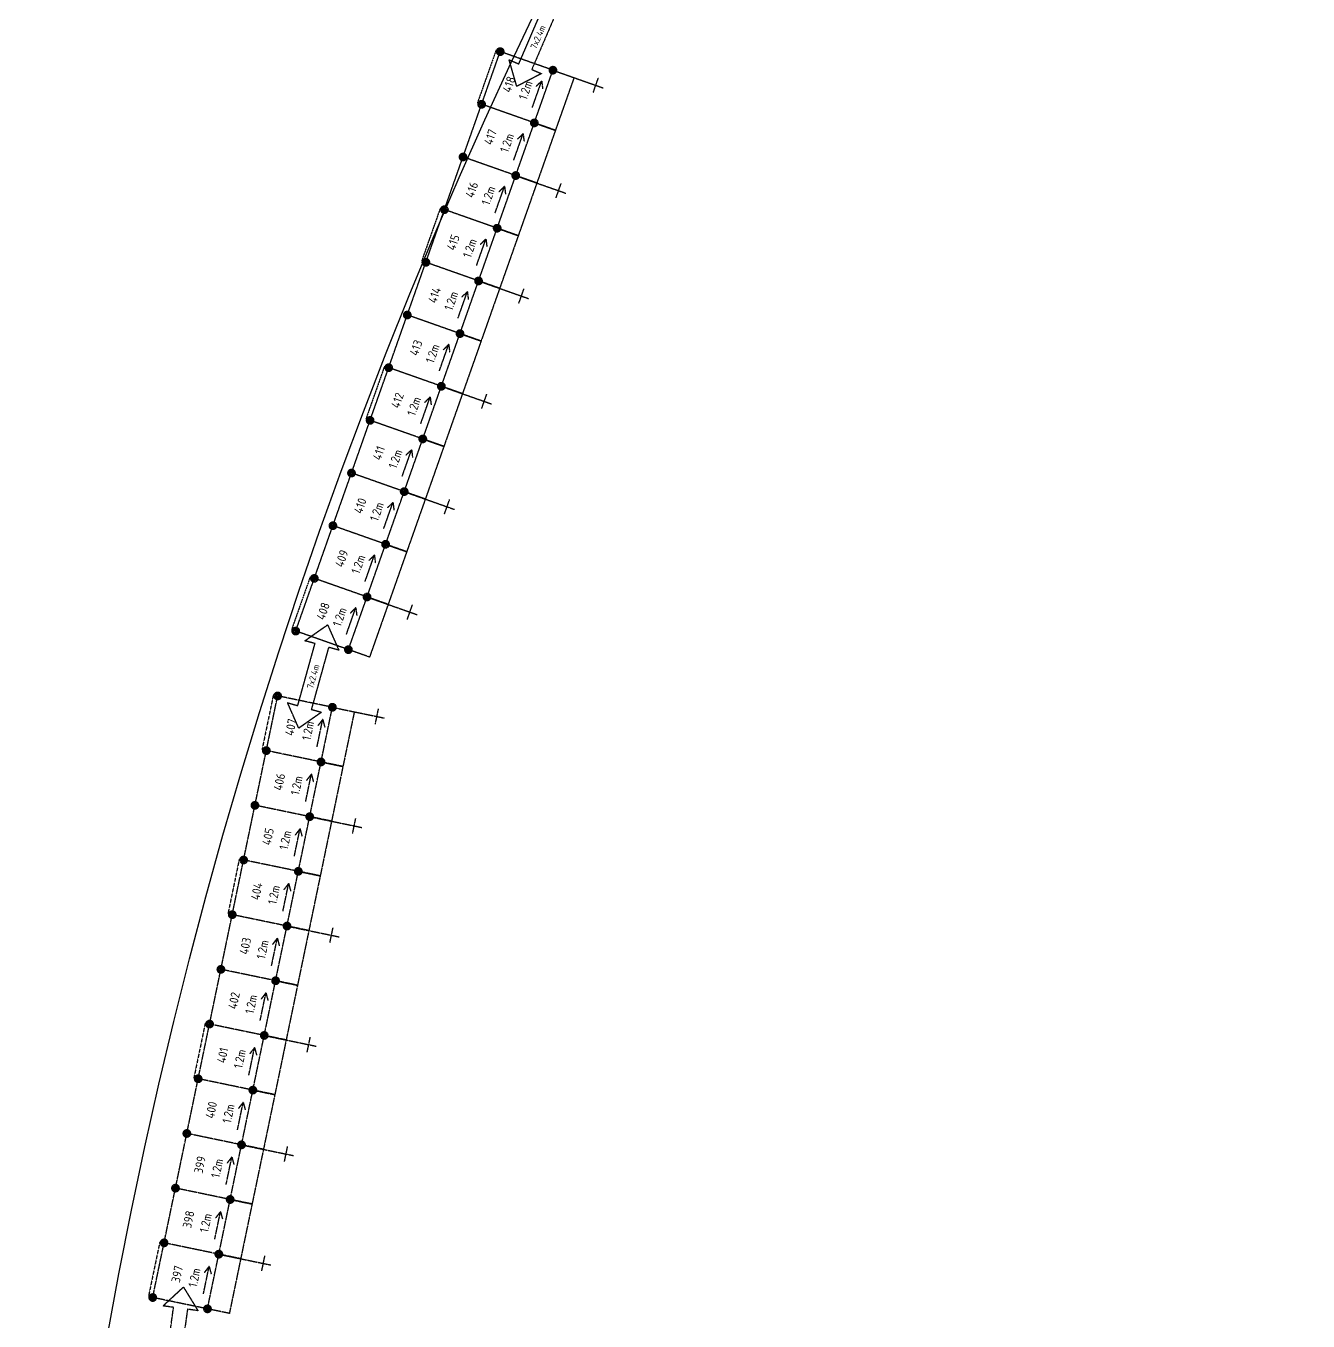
# Model space of a CAD drawing. Header units: millimetres. Extents: x -104667 to 131446, y -104429 to 134339.
# Drawn here: x -104667 to -75532, y 34899 to 64347 of the extents above; entities that cross this region are included whole.
import ezdxf
from ezdxf.enums import TextEntityAlignment as Align

# ---------------------------------------------------------------- set-up
doc = ezdxf.new("R2010")
doc.units = ezdxf.units.MM
doc.linetypes.add('KwikScaf_DASHED', pattern=[3.75, 2.5, -1.25])
doc.linetypes.add('KwikScaf_Line', pattern=[1, 1, 0])
doc.layers.get('0').update_dxf_attribs({"linetype": 'CONTINUOUS'})
doc.layers.add('KwikScaf Schematic', color=7, linetype='CONTINUOUS')
doc.styles.add('KwikScaf ISO', font='isocp.shx')

msp = doc.modelspace()

# ---------------------------------------------------------------- linework, layer by layer
msp.add_circle((13389, 13628), 118057)
at = {"layer": 'KwikScaf Schematic', "color": 3, "linetype": 'KwikScaf_Line'}
for p, q in [((-93467, 63483), (-92889, 64827)), ((-92595, 64701), (-93173, 63357)), ((-93513, 62972), (-93688, 63578)), ((-93688, 63578), (-93467, 63483)), ((-93173, 63357), (-92953, 63262)), ((-92953, 63262), (-93513, 62972)), ((-98329, 50367), (-97813, 50730)), ((-97813, 50730), (-97558, 50153)), ((-98098, 50303), (-98329, 50367)), ((-98490, 48893), (-98098, 50303)), ((-97790, 50217), (-98182, 48808)), ((-97558, 50153), (-97790, 50217)), ((-98467, 48380), (-98721, 48958)), ((-98721, 48958), (-98490, 48893)), ((-97951, 48743), (-98467, 48380)), ((-98182, 48808), (-97951, 48743)), ((-101551, 35244), (-101088, 35673)), ((-101088, 35673), (-100758, 35135)), ((-101313, 35211), (-101551, 35244)), ((-101513, 33762), (-101313, 35211)), ((-100996, 35168), (-101196, 33718)), ((-100758, 35135), (-100996, 35168))]:
    msp.add_line(p, q, dxfattribs=at)
at = {"layer": 'KwikScaf Schematic', "color": 1, "linetype": 'KwikScaf_DASHED'}
for p, q in [((-93984, 63795), (-94407, 62598)), ((-95252, 60202), (-95674, 59005)), ((-96519, 56609), (-96941, 55412)), ((-98208, 51819), (-98631, 50621)), ((-99045, 49134), (-99303, 47890)), ((-99819, 45403), (-100077, 44160)), ((-100593, 41673), (-100851, 40429)), ((-101625, 36699), (-101884, 35455))]:
    msp.add_line(p, q, dxfattribs=at)
at = {"layer": 'KwikScaf Schematic', "color": 1, "linetype": 'KwikScaf_Line'}
for p, q in [((-94312, 62565), (-93890, 63762)), ((-92692, 63340), (-93890, 63762)), ((-93115, 62142), (-92692, 63340)), ((-92692, 63340), (-92213, 63171)), ((-93159, 62494), (-92948, 63093)), ((-92948, 63093), (-93075, 62970)), ((-92948, 63093), (-92926, 62917)), ((-92213, 63171), (-92636, 61973)), ((-92213, 63171), (-91553, 62938)), ((-91776, 62831), (-91660, 63161)), ((-94735, 61367), (-94312, 62565)), ((-93115, 62142), (-94312, 62565)), ((-93537, 60944), (-93115, 62142)), ((-93115, 62142), (-92636, 61973)), ((-92636, 61973), (-93115, 62142)), ((-93581, 61297), (-93370, 61895)), ((-93370, 61895), (-93498, 61772)), ((-93370, 61895), (-93348, 61719)), ((-92636, 61973), (-93058, 60775)), ((-95157, 60169), (-94735, 61367)), ((-93537, 60944), (-94735, 61367)), ((-94004, 60099), (-93792, 60698)), ((-93959, 59747), (-93537, 60944)), ((-93792, 60698), (-93920, 60574)), ((-93792, 60698), (-93770, 60522)), ((-93537, 60944), (-93058, 60775)), ((-93058, 60775), (-93537, 60944)), ((-93058, 60775), (-93480, 59578)), ((-93058, 60775), (-92398, 60543)), ((-92621, 60436), (-92505, 60766)), ((-95580, 58971), (-95157, 60169)), ((-93959, 59747), (-95157, 60169)), ((-94426, 58901), (-94215, 59500)), ((-94382, 58549), (-93959, 59747)), ((-94215, 59500), (-94342, 59377)), ((-94215, 59500), (-94193, 59324)), ((-93959, 59747), (-93480, 59578)), ((-93480, 59578), (-93959, 59747)), ((-93480, 59578), (-93903, 58380)), ((-96002, 57774), (-95580, 58971)), ((-94382, 58549), (-95580, 58971)), ((-94804, 57351), (-94382, 58549)), ((-94382, 58549), (-93903, 58380)), ((-93903, 58380), (-94382, 58549)), ((-93903, 58380), (-94325, 57182)), ((-93903, 58380), (-93243, 58147)), ((-93466, 58040), (-93350, 58370)), ((-94848, 57704), (-94637, 58302)), ((-94637, 58302), (-94765, 58179)), ((-94637, 58302), (-94615, 58126)), ((-96424, 56576), (-96002, 57774)), ((-94804, 57351), (-96002, 57774)), ((-95227, 56154), (-94804, 57351)), ((-94804, 57351), (-94325, 57182)), ((-94325, 57182), (-94804, 57351)), ((-94325, 57182), (-94748, 55985)), ((-95271, 56506), (-95060, 57105)), ((-95060, 57105), (-95187, 56981)), ((-95060, 57105), (-95038, 56929)), ((-96847, 55378), (-96424, 56576)), ((-95227, 56154), (-96424, 56576)), ((-95649, 54956), (-95227, 56154)), ((-95227, 56154), (-94748, 55985)), ((-94748, 55985), (-95227, 56154)), ((-94748, 55985), (-95170, 54787)), ((-94748, 55985), (-94087, 55752)), ((-94311, 55645), (-94194, 55975)), ((-95693, 55308), (-95482, 55907)), ((-95482, 55907), (-95610, 55784)), ((-95482, 55907), (-95460, 55731)), ((-97269, 54181), (-96847, 55378)), ((-95649, 54956), (-96847, 55378)), ((-96071, 53758), (-95649, 54956)), ((-95649, 54956), (-95170, 54787)), ((-95170, 54787), (-95649, 54956)), ((-95170, 54787), (-95592, 53589)), ((-96116, 54110), (-95904, 54709)), ((-95904, 54709), (-96032, 54586)), ((-95904, 54709), (-95882, 54533)), ((-97692, 52983), (-97269, 54181)), ((-96071, 53758), (-97269, 54181)), ((-96494, 52561), (-96071, 53758)), ((-96071, 53758), (-95592, 53589)), ((-95592, 53589), (-96071, 53758)), ((-96538, 52913), (-96327, 53512)), ((-96327, 53512), (-96454, 53388)), ((-96327, 53512), (-96305, 53336)), ((-95592, 53589), (-96015, 52392)), ((-95592, 53589), (-94932, 53356)), ((-95156, 53250), (-95039, 53580)), ((-98114, 51785), (-97692, 52983)), ((-96494, 52561), (-97692, 52983)), ((-96916, 51363), (-96494, 52561)), ((-96494, 52561), (-96015, 52392)), ((-96015, 52392), (-96494, 52561)), ((-96960, 51715), (-96749, 52314)), ((-96749, 52314), (-96877, 52191)), ((-96749, 52314), (-96727, 52138)), ((-96015, 52392), (-96437, 51194)), ((-98536, 50588), (-98114, 51785)), ((-96916, 51363), (-98114, 51785)), ((-97339, 50165), (-96916, 51363)), ((-96916, 51363), (-96437, 51194)), ((-96437, 51194), (-96916, 51363)), ((-97383, 50517), (-97172, 51116)), ((-97172, 51116), (-97299, 50993)), ((-97172, 51116), (-97150, 50940)), ((-96437, 51194), (-96860, 49996)), ((-96437, 51194), (-95777, 50961)), ((-96000, 50854), (-95884, 51184)), ((-97339, 50165), (-98536, 50588)), ((-96860, 49996), (-97339, 50165)), ((-99205, 47870), (-98947, 49113)), ((-97703, 48855), (-98947, 49113)), ((-97961, 47612), (-97703, 48855)), ((-97703, 48855), (-97206, 48752)), ((-97206, 48752), (-97464, 47509)), ((-97206, 48752), (-96520, 48610)), ((-96727, 48474), (-96656, 48817)), ((-98052, 47955), (-97923, 48577)), ((-97923, 48577), (-98033, 48437)), ((-97923, 48577), (-97878, 48405)), ((-99463, 46626), (-99205, 47870)), ((-97961, 47612), (-99205, 47870)), ((-98219, 46368), (-97961, 47612)), ((-97961, 47612), (-97464, 47509)), ((-97464, 47509), (-97961, 47612)), ((-97464, 47509), (-97722, 46265)), ((-98310, 46711), (-98181, 47333)), ((-98181, 47333), (-98291, 47194)), ((-98181, 47333), (-98136, 47162)), ((-99721, 45383), (-99463, 46626)), ((-98219, 46368), (-99463, 46626)), ((-98477, 45125), (-98219, 46368)), ((-98219, 46368), (-97722, 46265)), ((-97722, 46265), (-98219, 46368)), ((-97722, 46265), (-97980, 45022)), ((-97722, 46265), (-97037, 46123)), ((-97243, 45987), (-97172, 46330)), ((-98568, 45468), (-98439, 46090)), ((-98439, 46090), (-98549, 45950)), ((-98439, 46090), (-98394, 45918)), ((-99979, 44139), (-99721, 45383)), ((-98477, 45125), (-99721, 45383)), ((-98735, 43881), (-98477, 45125)), ((-98477, 45125), (-97980, 45022)), ((-97980, 45022), (-98477, 45125)), ((-98826, 44224), (-98697, 44846)), ((-98697, 44846), (-98807, 44707)), ((-98697, 44846), (-98652, 44675)), ((-97980, 45022), (-98238, 43778)), ((-100237, 42896), (-99979, 44139)), ((-98735, 43881), (-99979, 44139)), ((-98994, 42638), (-98735, 43881)), ((-98735, 43881), (-98238, 43778)), ((-98238, 43778), (-98735, 43881)), ((-99085, 42981), (-98955, 43603)), ((-98955, 43603), (-99065, 43463)), ((-98955, 43603), (-98910, 43431)), ((-98238, 43778), (-98496, 42535)), ((-98238, 43778), (-97553, 43636)), ((-97760, 43500), (-97688, 43843)), ((-100495, 41652), (-100237, 42896)), ((-98994, 42638), (-100237, 42896)), ((-99252, 41394), (-98994, 42638)), ((-98994, 42638), (-98496, 42535)), ((-98496, 42535), (-98994, 42638)), ((-98496, 42535), (-98754, 41291)), ((-99343, 41737), (-99214, 42359)), ((-99214, 42359), (-99324, 42220)), ((-99214, 42359), (-99168, 42188)), ((-100753, 40409), (-100495, 41652)), ((-99252, 41394), (-100495, 41652)), ((-99510, 40151), (-99252, 41394)), ((-99252, 41394), (-98754, 41291)), ((-98754, 41291), (-99252, 41394)), ((-98754, 41291), (-99012, 40048)), ((-98754, 41291), (-98069, 41149)), ((-98276, 41013), (-98205, 41356)), ((-99601, 40494), (-99472, 41116)), ((-99472, 41116), (-99582, 40976)), ((-99472, 41116), (-99426, 40944)), ((-101011, 39165), (-100753, 40409)), ((-99510, 40151), (-100753, 40409)), ((-99768, 38907), (-99510, 40151)), ((-99510, 40151), (-99012, 40048)), ((-99012, 40048), (-99510, 40151)), ((-99859, 39250), (-99730, 39872)), ((-99730, 39872), (-99840, 39733)), ((-99730, 39872), (-99684, 39701)), ((-99012, 40048), (-99270, 38804)), ((-101269, 37922), (-101011, 39165)), ((-99768, 38907), (-101011, 39165)), ((-100026, 37664), (-99768, 38907)), ((-99768, 38907), (-99270, 38804)), ((-99270, 38804), (-99768, 38907)), ((-100117, 38007), (-99988, 38629)), ((-99988, 38629), (-100098, 38489)), ((-99988, 38629), (-99942, 38457)), ((-99270, 38804), (-99529, 37561)), ((-99270, 38804), (-98585, 38662)), ((-98792, 38526), (-98721, 38869)), ((-101528, 36678), (-101269, 37922)), ((-100026, 37664), (-101269, 37922)), ((-100284, 36420), (-100026, 37664)), ((-100026, 37664), (-99529, 37561)), ((-99529, 37561), (-100026, 37664)), ((-99529, 37561), (-99787, 36317)), ((-100375, 36763), (-100246, 37385)), ((-100246, 37385), (-100356, 37246)), ((-100246, 37385), (-100200, 37214)), ((-101786, 35435), (-101528, 36678)), ((-100284, 36420), (-101528, 36678)), ((-100542, 35177), (-100284, 36420)), ((-100284, 36420), (-99787, 36317)), ((-99787, 36317), (-100284, 36420)), ((-99787, 36317), (-100045, 35074)), ((-99787, 36317), (-99101, 36175)), ((-99308, 36039), (-99237, 36382)), ((-100633, 35520), (-100504, 36142)), ((-100504, 36142), (-100614, 36002)), ((-100504, 36142), (-100459, 35970)), ((-100542, 35177), (-101786, 35435)), ((-100045, 35074), (-100542, 35177))]:
    msp.add_line(p, q, dxfattribs=at)
at = {"layer": 'KwikScaf Schematic', "color": 1, "linetype": 'KwikScaf_Line', "const_width": 100}
for points in [[(-93937, 63779, -0.198912), (-93912, 63807, -0.198912), (-93873, 63809, -0.198912), (-93845, 63784, -0.198912), (-93843, 63746, -0.198912), (-93868, 63717, -0.198912), (-93907, 63715, -0.198912), (-93935, 63741, -0.198912)], [(-92739, 63356, -0.198912), (-92714, 63385, -0.198912), (-92676, 63387, -0.198912), (-92647, 63361, -0.198912), (-92645, 63323, -0.198912), (-92671, 63295, -0.198912), (-92709, 63293, -0.198912), (-92737, 63318, -0.198912)], [(-94360, 62581, -0.198912), (-94334, 62610, -0.198912), (-94296, 62612, -0.198912), (-94267, 62586, -0.198912), (-94265, 62548, -0.198912), (-94291, 62519, -0.198912), (-94329, 62517, -0.198912), (-94357, 62543, -0.198912)], [(-94360, 62581, -0.198912), (-94334, 62610, -0.198912), (-94296, 62612, -0.198912), (-94267, 62586, -0.198912), (-94265, 62548, -0.198912), (-94291, 62519, -0.198912), (-94329, 62517, -0.198912), (-94357, 62543, -0.198912)], [(-93162, 62159, -0.198912), (-93136, 62187, -0.198912), (-93098, 62189, -0.198912), (-93070, 62164, -0.198912), (-93068, 62125, -0.198912), (-93093, 62097, -0.198912), (-93131, 62095, -0.198912), (-93160, 62121, -0.198912)], [(-93162, 62159, -0.198912), (-93136, 62187, -0.198912), (-93098, 62189, -0.198912), (-93070, 62164, -0.198912), (-93068, 62125, -0.198912), (-93093, 62097, -0.198912), (-93131, 62095, -0.198912), (-93160, 62121, -0.198912)], [(-94782, 61383, -0.198912), (-94756, 61412, -0.198912), (-94718, 61414, -0.198912), (-94690, 61388, -0.198912), (-94688, 61350, -0.198912), (-94713, 61322, -0.198912), (-94751, 61320, -0.198912), (-94780, 61345, -0.198912)], [(-94782, 61383, -0.198912), (-94756, 61412, -0.198912), (-94718, 61414, -0.198912), (-94690, 61388, -0.198912), (-94688, 61350, -0.198912), (-94713, 61322, -0.198912), (-94751, 61320, -0.198912), (-94780, 61345, -0.198912)], [(-93584, 60961, -0.198912), (-93559, 60990, -0.198912), (-93520, 60992, -0.198912), (-93492, 60966, -0.198912), (-93490, 60928, -0.198912), (-93516, 60899, -0.198912), (-93554, 60897, -0.198912), (-93582, 60923, -0.198912)], [(-93584, 60961, -0.198912), (-93559, 60990, -0.198912), (-93520, 60992, -0.198912), (-93492, 60966, -0.198912), (-93490, 60928, -0.198912), (-93516, 60899, -0.198912), (-93554, 60897, -0.198912), (-93582, 60923, -0.198912)], [(-95204, 60186, -0.198912), (-95179, 60214, -0.198912), (-95141, 60216, -0.198912), (-95112, 60191, -0.198912), (-95110, 60152, -0.198912), (-95136, 60124, -0.198912), (-95174, 60122, -0.198912), (-95202, 60148, -0.198912)], [(-95204, 60186, -0.198912), (-95179, 60214, -0.198912), (-95141, 60216, -0.198912), (-95112, 60191, -0.198912), (-95110, 60152, -0.198912), (-95136, 60124, -0.198912), (-95174, 60122, -0.198912), (-95202, 60148, -0.198912)], [(-94007, 59763, -0.198912), (-93981, 59792, -0.198912), (-93943, 59794, -0.198912), (-93914, 59768, -0.198912), (-93912, 59730, -0.198912), (-93938, 59702, -0.198912), (-93976, 59700, -0.198912), (-94005, 59725, -0.198912)], [(-94007, 59763, -0.198912), (-93981, 59792, -0.198912), (-93943, 59794, -0.198912), (-93914, 59768, -0.198912), (-93912, 59730, -0.198912), (-93938, 59702, -0.198912), (-93976, 59700, -0.198912), (-94005, 59725, -0.198912)], [(-95627, 58988, -0.198912), (-95601, 59017, -0.198912), (-95563, 59019, -0.198912), (-95534, 58993, -0.198912), (-95532, 58955, -0.198912), (-95558, 58926, -0.198912), (-95596, 58924, -0.198912), (-95625, 58950, -0.198912)], [(-95627, 58988, -0.198912), (-95601, 59017, -0.198912), (-95563, 59019, -0.198912), (-95534, 58993, -0.198912), (-95532, 58955, -0.198912), (-95558, 58926, -0.198912), (-95596, 58924, -0.198912), (-95625, 58950, -0.198912)], [(-94429, 58566, -0.198912), (-94403, 58594, -0.198912), (-94365, 58596, -0.198912), (-94337, 58571, -0.198912), (-94335, 58532, -0.198912), (-94360, 58504, -0.198912), (-94399, 58502, -0.198912), (-94427, 58527, -0.198912)], [(-94429, 58566, -0.198912), (-94403, 58594, -0.198912), (-94365, 58596, -0.198912), (-94337, 58571, -0.198912), (-94335, 58532, -0.198912), (-94360, 58504, -0.198912), (-94399, 58502, -0.198912), (-94427, 58527, -0.198912)], [(-96049, 57790, -0.198912), (-96024, 57819, -0.198912), (-95985, 57821, -0.198912), (-95957, 57795, -0.198912), (-95955, 57757, -0.198912), (-95980, 57729, -0.198912), (-96019, 57727, -0.198912), (-96047, 57752, -0.198912)], [(-96049, 57790, -0.198912), (-96024, 57819, -0.198912), (-95985, 57821, -0.198912), (-95957, 57795, -0.198912), (-95955, 57757, -0.198912), (-95980, 57729, -0.198912), (-96019, 57727, -0.198912), (-96047, 57752, -0.198912)], [(-94851, 57368, -0.198912), (-94826, 57396, -0.198912), (-94788, 57398, -0.198912), (-94759, 57373, -0.198912), (-94757, 57335, -0.198912), (-94783, 57306, -0.198912), (-94821, 57304, -0.198912), (-94849, 57330, -0.198912)], [(-94851, 57368, -0.198912), (-94826, 57396, -0.198912), (-94788, 57398, -0.198912), (-94759, 57373, -0.198912), (-94757, 57335, -0.198912), (-94783, 57306, -0.198912), (-94821, 57304, -0.198912), (-94849, 57330, -0.198912)], [(-96472, 56593, -0.198912), (-96446, 56621, -0.198912), (-96408, 56623, -0.198912), (-96379, 56598, -0.198912), (-96377, 56559, -0.198912), (-96403, 56531, -0.198912), (-96441, 56529, -0.198912), (-96469, 56554, -0.198912)], [(-96472, 56593, -0.198912), (-96446, 56621, -0.198912), (-96408, 56623, -0.198912), (-96379, 56598, -0.198912), (-96377, 56559, -0.198912), (-96403, 56531, -0.198912), (-96441, 56529, -0.198912), (-96469, 56554, -0.198912)], [(-95274, 56170, -0.198912), (-95248, 56199, -0.198912), (-95210, 56201, -0.198912), (-95182, 56175, -0.198912), (-95180, 56137, -0.198912), (-95205, 56109, -0.198912), (-95243, 56106, -0.198912), (-95272, 56132, -0.198912)], [(-95274, 56170, -0.198912), (-95248, 56199, -0.198912), (-95210, 56201, -0.198912), (-95182, 56175, -0.198912), (-95180, 56137, -0.198912), (-95205, 56109, -0.198912), (-95243, 56106, -0.198912), (-95272, 56132, -0.198912)], [(-96894, 55395, -0.198912), (-96868, 55423, -0.198912), (-96830, 55425, -0.198912), (-96802, 55400, -0.198912), (-96800, 55362, -0.198912), (-96825, 55333, -0.198912), (-96863, 55331, -0.198912), (-96892, 55357, -0.198912)], [(-96894, 55395, -0.198912), (-96868, 55423, -0.198912), (-96830, 55425, -0.198912), (-96802, 55400, -0.198912), (-96800, 55362, -0.198912), (-96825, 55333, -0.198912), (-96863, 55331, -0.198912), (-96892, 55357, -0.198912)], [(-95696, 54973, -0.198912), (-95671, 55001, -0.198912), (-95632, 55003, -0.198912), (-95604, 54978, -0.198912), (-95602, 54939, -0.198912), (-95628, 54911, -0.198912), (-95666, 54909, -0.198912), (-95694, 54934, -0.198912)], [(-95696, 54973, -0.198912), (-95671, 55001, -0.198912), (-95632, 55003, -0.198912), (-95604, 54978, -0.198912), (-95602, 54939, -0.198912), (-95628, 54911, -0.198912), (-95666, 54909, -0.198912), (-95694, 54934, -0.198912)], [(-97316, 54197, -0.198912), (-97291, 54226, -0.198912), (-97253, 54228, -0.198912), (-97224, 54202, -0.198912), (-97222, 54164, -0.198912), (-97248, 54136, -0.198912), (-97286, 54133, -0.198912), (-97314, 54159, -0.198912)], [(-97316, 54197, -0.198912), (-97291, 54226, -0.198912), (-97253, 54228, -0.198912), (-97224, 54202, -0.198912), (-97222, 54164, -0.198912), (-97248, 54136, -0.198912), (-97286, 54133, -0.198912), (-97314, 54159, -0.198912)], [(-96119, 53775, -0.198912), (-96093, 53803, -0.198912), (-96055, 53805, -0.198912), (-96026, 53780, -0.198912), (-96024, 53742, -0.198912), (-96050, 53713, -0.198912), (-96088, 53711, -0.198912), (-96117, 53737, -0.198912)], [(-96119, 53775, -0.198912), (-96093, 53803, -0.198912), (-96055, 53805, -0.198912), (-96026, 53780, -0.198912), (-96024, 53742, -0.198912), (-96050, 53713, -0.198912), (-96088, 53711, -0.198912), (-96117, 53737, -0.198912)], [(-97739, 53000, -0.198912), (-97713, 53028, -0.198912), (-97675, 53030, -0.198912), (-97646, 53005, -0.198912), (-97644, 52966, -0.198912), (-97670, 52938, -0.198912), (-97708, 52936, -0.198912), (-97737, 52961, -0.198912)], [(-97739, 53000, -0.198912), (-97713, 53028, -0.198912), (-97675, 53030, -0.198912), (-97646, 53005, -0.198912), (-97644, 52966, -0.198912), (-97670, 52938, -0.198912), (-97708, 52936, -0.198912), (-97737, 52961, -0.198912)], [(-96541, 52577, -0.198912), (-96515, 52606, -0.198912), (-96477, 52608, -0.198912), (-96449, 52582, -0.198912), (-96447, 52544, -0.198912), (-96472, 52515, -0.198912), (-96511, 52513, -0.198912), (-96539, 52539, -0.198912)], [(-96541, 52577, -0.198912), (-96515, 52606, -0.198912), (-96477, 52608, -0.198912), (-96449, 52582, -0.198912), (-96447, 52544, -0.198912), (-96472, 52515, -0.198912), (-96511, 52513, -0.198912), (-96539, 52539, -0.198912)], [(-98161, 51802, -0.198912), (-98136, 51830, -0.198912), (-98097, 51832, -0.198912), (-98069, 51807, -0.198912), (-98067, 51769, -0.198912), (-98092, 51740, -0.198912), (-98131, 51738, -0.198912), (-98159, 51764, -0.198912)], [(-98161, 51802, -0.198912), (-98136, 51830, -0.198912), (-98097, 51832, -0.198912), (-98069, 51807, -0.198912), (-98067, 51769, -0.198912), (-98092, 51740, -0.198912), (-98131, 51738, -0.198912), (-98159, 51764, -0.198912)], [(-96963, 51379, -0.198912), (-96938, 51408, -0.198912), (-96900, 51410, -0.198912), (-96871, 51384, -0.198912), (-96869, 51346, -0.198912), (-96895, 51318, -0.198912), (-96933, 51316, -0.198912), (-96961, 51341, -0.198912)], [(-96963, 51379, -0.198912), (-96938, 51408, -0.198912), (-96900, 51410, -0.198912), (-96871, 51384, -0.198912), (-96869, 51346, -0.198912), (-96895, 51318, -0.198912), (-96933, 51316, -0.198912), (-96961, 51341, -0.198912)], [(-98584, 50604, -0.198912), (-98558, 50633, -0.198912), (-98520, 50635, -0.198912), (-98491, 50609, -0.198912), (-98489, 50571, -0.198912), (-98515, 50542, -0.198912), (-98553, 50540, -0.198912), (-98581, 50566, -0.198912)], [(-97386, 50182, -0.198912), (-97360, 50210, -0.198912), (-97322, 50212, -0.198912), (-97294, 50187, -0.198912), (-97292, 50149, -0.198912), (-97317, 50120, -0.198912), (-97355, 50118, -0.198912), (-97384, 50144, -0.198912)], [(-98996, 49124, -0.198912), (-98974, 49155, -0.198912), (-98936, 49162, -0.198912), (-98905, 49141, -0.198912), (-98898, 49103, -0.198912), (-98919, 49072, -0.198912), (-98957, 49064, -0.198912), (-98988, 49086, -0.198912)], [(-97752, 48865, -0.198912), (-97731, 48897, -0.198912), (-97693, 48904, -0.198912), (-97661, 48883, -0.198912), (-97654, 48845, -0.198912), (-97676, 48813, -0.198912), (-97713, 48806, -0.198912), (-97745, 48828, -0.198912)], [(-99254, 47880, -0.198912), (-99232, 47912, -0.198912), (-99195, 47919, -0.198912), (-99163, 47897, -0.198912), (-99156, 47860, -0.198912), (-99177, 47828, -0.198912), (-99215, 47821, -0.198912), (-99247, 47842, -0.198912)], [(-99254, 47880, -0.198912), (-99232, 47912, -0.198912), (-99195, 47919, -0.198912), (-99163, 47897, -0.198912), (-99156, 47860, -0.198912), (-99177, 47828, -0.198912), (-99215, 47821, -0.198912), (-99247, 47842, -0.198912)], [(-98010, 47622, -0.198912), (-97989, 47654, -0.198912), (-97951, 47661, -0.198912), (-97919, 47639, -0.198912), (-97912, 47602, -0.198912), (-97934, 47570, -0.198912), (-97971, 47563, -0.198912), (-98003, 47584, -0.198912)], [(-98010, 47622, -0.198912), (-97989, 47654, -0.198912), (-97951, 47661, -0.198912), (-97919, 47639, -0.198912), (-97912, 47602, -0.198912), (-97934, 47570, -0.198912), (-97971, 47563, -0.198912), (-98003, 47584, -0.198912)], [(-99512, 46637, -0.198912), (-99490, 46668, -0.198912), (-99453, 46675, -0.198912), (-99421, 46654, -0.198912), (-99414, 46616, -0.198912), (-99435, 46585, -0.198912), (-99473, 46577, -0.198912), (-99505, 46599, -0.198912)], [(-99512, 46637, -0.198912), (-99490, 46668, -0.198912), (-99453, 46675, -0.198912), (-99421, 46654, -0.198912), (-99414, 46616, -0.198912), (-99435, 46585, -0.198912), (-99473, 46577, -0.198912), (-99505, 46599, -0.198912)], [(-98268, 46378, -0.198912), (-98247, 46410, -0.198912), (-98209, 46417, -0.198912), (-98178, 46396, -0.198912), (-98170, 46358, -0.198912), (-98192, 46326, -0.198912), (-98229, 46319, -0.198912), (-98261, 46341, -0.198912)], [(-98268, 46378, -0.198912), (-98247, 46410, -0.198912), (-98209, 46417, -0.198912), (-98178, 46396, -0.198912), (-98170, 46358, -0.198912), (-98192, 46326, -0.198912), (-98229, 46319, -0.198912), (-98261, 46341, -0.198912)], [(-99770, 45393, -0.198912), (-99748, 45425, -0.198912), (-99711, 45432, -0.198912), (-99679, 45410, -0.198912), (-99672, 45373, -0.198912), (-99693, 45341, -0.198912), (-99731, 45334, -0.198912), (-99763, 45355, -0.198912)], [(-99770, 45393, -0.198912), (-99748, 45425, -0.198912), (-99711, 45432, -0.198912), (-99679, 45410, -0.198912), (-99672, 45373, -0.198912), (-99693, 45341, -0.198912), (-99731, 45334, -0.198912), (-99763, 45355, -0.198912)], [(-98526, 45135, -0.198912), (-98505, 45167, -0.198912), (-98467, 45174, -0.198912), (-98436, 45152, -0.198912), (-98428, 45115, -0.198912), (-98450, 45083, -0.198912), (-98488, 45076, -0.198912), (-98519, 45097, -0.198912)], [(-98526, 45135, -0.198912), (-98505, 45167, -0.198912), (-98467, 45174, -0.198912), (-98436, 45152, -0.198912), (-98428, 45115, -0.198912), (-98450, 45083, -0.198912), (-98488, 45076, -0.198912), (-98519, 45097, -0.198912)], [(-100028, 44150, -0.198912), (-100006, 44181, -0.198912), (-99969, 44188, -0.198912), (-99937, 44167, -0.198912), (-99930, 44129, -0.198912), (-99952, 44098, -0.198912), (-99989, 44090, -0.198912), (-100021, 44112, -0.198912)], [(-100028, 44150, -0.198912), (-100006, 44181, -0.198912), (-99969, 44188, -0.198912), (-99937, 44167, -0.198912), (-99930, 44129, -0.198912), (-99952, 44098, -0.198912), (-99989, 44090, -0.198912), (-100021, 44112, -0.198912)], [(-98784, 43891, -0.198912), (-98763, 43923, -0.198912), (-98725, 43930, -0.198912), (-98694, 43909, -0.198912), (-98687, 43871, -0.198912), (-98708, 43839, -0.198912), (-98746, 43832, -0.198912), (-98777, 43854, -0.198912)], [(-98784, 43891, -0.198912), (-98763, 43923, -0.198912), (-98725, 43930, -0.198912), (-98694, 43909, -0.198912), (-98687, 43871, -0.198912), (-98708, 43839, -0.198912), (-98746, 43832, -0.198912), (-98777, 43854, -0.198912)], [(-100286, 42906, -0.198912), (-100265, 42938, -0.198912), (-100227, 42945, -0.198912), (-100195, 42923, -0.198912), (-100188, 42886, -0.198912), (-100210, 42854, -0.198912), (-100247, 42847, -0.198912), (-100279, 42868, -0.198912)], [(-100286, 42906, -0.198912), (-100265, 42938, -0.198912), (-100227, 42945, -0.198912), (-100195, 42923, -0.198912), (-100188, 42886, -0.198912), (-100210, 42854, -0.198912), (-100247, 42847, -0.198912), (-100279, 42868, -0.198912)], [(-99043, 42648, -0.198912), (-99021, 42680, -0.198912), (-98983, 42687, -0.198912), (-98952, 42665, -0.198912), (-98945, 42628, -0.198912), (-98966, 42596, -0.198912), (-99004, 42589, -0.198912), (-99035, 42610, -0.198912)], [(-99043, 42648, -0.198912), (-99021, 42680, -0.198912), (-98983, 42687, -0.198912), (-98952, 42665, -0.198912), (-98945, 42628, -0.198912), (-98966, 42596, -0.198912), (-99004, 42589, -0.198912), (-99035, 42610, -0.198912)], [(-100544, 41663, -0.198912), (-100523, 41694, -0.198912), (-100485, 41701, -0.198912), (-100453, 41680, -0.198912), (-100446, 41642, -0.198912), (-100468, 41611, -0.198912), (-100505, 41603, -0.198912), (-100537, 41625, -0.198912)], [(-100544, 41663, -0.198912), (-100523, 41694, -0.198912), (-100485, 41701, -0.198912), (-100453, 41680, -0.198912), (-100446, 41642, -0.198912), (-100468, 41611, -0.198912), (-100505, 41603, -0.198912), (-100537, 41625, -0.198912)], [(-99301, 41404, -0.198912), (-99279, 41436, -0.198912), (-99242, 41443, -0.198912), (-99210, 41422, -0.198912), (-99203, 41384, -0.198912), (-99224, 41352, -0.198912), (-99262, 41345, -0.198912), (-99293, 41367, -0.198912)], [(-99301, 41404, -0.198912), (-99279, 41436, -0.198912), (-99242, 41443, -0.198912), (-99210, 41422, -0.198912), (-99203, 41384, -0.198912), (-99224, 41352, -0.198912), (-99262, 41345, -0.198912), (-99293, 41367, -0.198912)], [(-100802, 40419, -0.198912), (-100781, 40451, -0.198912), (-100743, 40458, -0.198912), (-100711, 40436, -0.198912), (-100704, 40399, -0.198912), (-100726, 40367, -0.198912), (-100763, 40360, -0.198912), (-100795, 40381, -0.198912)], [(-100802, 40419, -0.198912), (-100781, 40451, -0.198912), (-100743, 40458, -0.198912), (-100711, 40436, -0.198912), (-100704, 40399, -0.198912), (-100726, 40367, -0.198912), (-100763, 40360, -0.198912), (-100795, 40381, -0.198912)], [(-99559, 40161, -0.198912), (-99537, 40193, -0.198912), (-99500, 40200, -0.198912), (-99468, 40178, -0.198912), (-99461, 40141, -0.198912), (-99482, 40109, -0.198912), (-99520, 40102, -0.198912), (-99552, 40123, -0.198912)], [(-99559, 40161, -0.198912), (-99537, 40193, -0.198912), (-99500, 40200, -0.198912), (-99468, 40178, -0.198912), (-99461, 40141, -0.198912), (-99482, 40109, -0.198912), (-99520, 40102, -0.198912), (-99552, 40123, -0.198912)], [(-101060, 39176, -0.198912), (-101039, 39207, -0.198912), (-101001, 39214, -0.198912), (-100970, 39193, -0.198912), (-100962, 39155, -0.198912), (-100984, 39124, -0.198912), (-101022, 39116, -0.198912), (-101053, 39138, -0.198912)], [(-101060, 39176, -0.198912), (-101039, 39207, -0.198912), (-101001, 39214, -0.198912), (-100970, 39193, -0.198912), (-100962, 39155, -0.198912), (-100984, 39124, -0.198912), (-101022, 39116, -0.198912), (-101053, 39138, -0.198912)], [(-99817, 38917, -0.198912), (-99795, 38949, -0.198912), (-99758, 38956, -0.198912), (-99726, 38935, -0.198912), (-99719, 38897, -0.198912), (-99740, 38865, -0.198912), (-99778, 38858, -0.198912), (-99810, 38880, -0.198912)], [(-99817, 38917, -0.198912), (-99795, 38949, -0.198912), (-99758, 38956, -0.198912), (-99726, 38935, -0.198912), (-99719, 38897, -0.198912), (-99740, 38865, -0.198912), (-99778, 38858, -0.198912), (-99810, 38880, -0.198912)], [(-101318, 37932, -0.198912), (-101297, 37964, -0.198912), (-101259, 37971, -0.198912), (-101228, 37949, -0.198912), (-101220, 37912, -0.198912), (-101242, 37880, -0.198912), (-101280, 37873, -0.198912), (-101311, 37894, -0.198912)], [(-101318, 37932, -0.198912), (-101297, 37964, -0.198912), (-101259, 37971, -0.198912), (-101228, 37949, -0.198912), (-101220, 37912, -0.198912), (-101242, 37880, -0.198912), (-101280, 37873, -0.198912), (-101311, 37894, -0.198912)], [(-100075, 37674, -0.198912), (-100053, 37706, -0.198912), (-100016, 37713, -0.198912), (-99984, 37691, -0.198912), (-99977, 37654, -0.198912), (-99999, 37622, -0.198912), (-100036, 37615, -0.198912), (-100068, 37636, -0.198912)], [(-100075, 37674, -0.198912), (-100053, 37706, -0.198912), (-100016, 37713, -0.198912), (-99984, 37691, -0.198912), (-99977, 37654, -0.198912), (-99999, 37622, -0.198912), (-100036, 37615, -0.198912), (-100068, 37636, -0.198912)], [(-101576, 36689, -0.198912), (-101555, 36720, -0.198912), (-101517, 36727, -0.198912), (-101486, 36706, -0.198912), (-101479, 36668, -0.198912), (-101500, 36637, -0.198912), (-101538, 36629, -0.198912), (-101569, 36651, -0.198912)], [(-101576, 36689, -0.198912), (-101555, 36720, -0.198912), (-101517, 36727, -0.198912), (-101486, 36706, -0.198912), (-101479, 36668, -0.198912), (-101500, 36637, -0.198912), (-101538, 36629, -0.198912), (-101569, 36651, -0.198912)], [(-100333, 36430, -0.198912), (-100311, 36462, -0.198912), (-100274, 36469, -0.198912), (-100242, 36448, -0.198912), (-100235, 36410, -0.198912), (-100257, 36378, -0.198912), (-100294, 36371, -0.198912), (-100326, 36393, -0.198912)], [(-100333, 36430, -0.198912), (-100311, 36462, -0.198912), (-100274, 36469, -0.198912), (-100242, 36448, -0.198912), (-100235, 36410, -0.198912), (-100257, 36378, -0.198912), (-100294, 36371, -0.198912), (-100326, 36393, -0.198912)], [(-101835, 35445, -0.198912), (-101813, 35477, -0.198912), (-101775, 35484, -0.198912), (-101744, 35462, -0.198912), (-101737, 35425, -0.198912), (-101758, 35393, -0.198912), (-101796, 35386, -0.198912), (-101827, 35407, -0.198912)], [(-100591, 35187, -0.198912), (-100570, 35219, -0.198912), (-100532, 35226, -0.198912), (-100500, 35204, -0.198912), (-100493, 35167, -0.198912), (-100515, 35135, -0.198912), (-100552, 35128, -0.198912), (-100584, 35149, -0.198912)]]:
    msp.add_lwpolyline(points, format="xyb", close=True, dxfattribs=at)

# ---------------------------------------------------------------- texts
at = {"layer": 'KwikScaf Schematic', "style": 'KwikScaf ISO'}
for s, height, rotation, p in [('7x2.4m', 150, 66.7404, (-93031, 64092)), ('418', 200, 70.5734, (-93691, 63019)), ('1.2m', 200, 70.5734, (-93314, 62886)), ('417', 200, 70.5734, (-94113, 61821)), ('1.2m', 200, 70.5734, (-93736, 61688)), ('416', 200, 70.5734, (-94536, 60623)), ('1.2m', 200, 70.5734, (-94159, 60490)), ('415', 200, 70.5734, (-94958, 59426)), ('1.2m', 200, 70.5734, (-94581, 59293)), ('414', 200, 70.5734, (-95381, 58228)), ('1.2m', 200, 70.5734, (-95003, 58095)), ('413', 200, 70.5734, (-95803, 57030)), ('1.2m', 200, 70.5734, (-95426, 56897)), ('412', 200, 70.5734, (-96225, 55833)), ('1.2m', 200, 70.5734, (-95848, 55699)), ('411', 200, 70.5734, (-96648, 54635)), ('1.2m', 200, 70.5734, (-96271, 54502)), ('410', 200, 70.5734, (-97070, 53437)), ('1.2m', 200, 70.5734, (-96693, 53304)), ('409', 200, 70.5734, (-97493, 52239)), ('1.2m', 200, 70.5734, (-97115, 52106)), ('408', 200, 70.5734, (-97915, 51042)), ('1.2m', 200, 70.5734, (-97538, 50909)), ('7x2.4m', 150, 74.4416, (-98140, 49555)), ('407', 200, 78.2746, (-98650, 48403)), ('1.2m', 200, 78.2746, (-98258, 48322)), ('406', 200, 78.2746, (-98908, 47160)), ('1.2m', 200, 78.2746, (-98516, 47078)), ('405', 200, 78.2746, (-99166, 45916)), ('1.2m', 200, 78.2746, (-98774, 45835)), ('404', 200, 78.2746, (-99424, 44673)), ('1.2m', 200, 78.2746, (-99032, 44591)), ('403', 200, 78.2746, (-99682, 43429)), ('1.2m', 200, 78.2746, (-99290, 43348)), ('402', 200, 78.2746, (-99940, 42186)), ('1.2m', 200, 78.2746, (-99549, 42104)), ('401', 200, 78.2746, (-100198, 40942)), ('1.2m', 200, 78.2746, (-99807, 40861)), ('400', 200, 78.2746, (-100456, 39699)), ('1.2m', 200, 78.2746, (-100065, 39617)), ('399', 200, 78.2746, (-100714, 38455)), ('1.2m', 200, 78.2746, (-100323, 38374)), ('398', 200, 78.2746, (-100973, 37212)), ('1.2m', 200, 78.2746, (-100581, 37130)), ('397', 200, 78.2746, (-101231, 35968)), ('1.2m', 200, 78.2746, (-100839, 35887))]:
    msp.add_text(s, height=height, rotation=rotation, dxfattribs=at).set_placement(p, align=Align.MIDDLE_CENTER)

doc.saveas('drawing.dxf')
